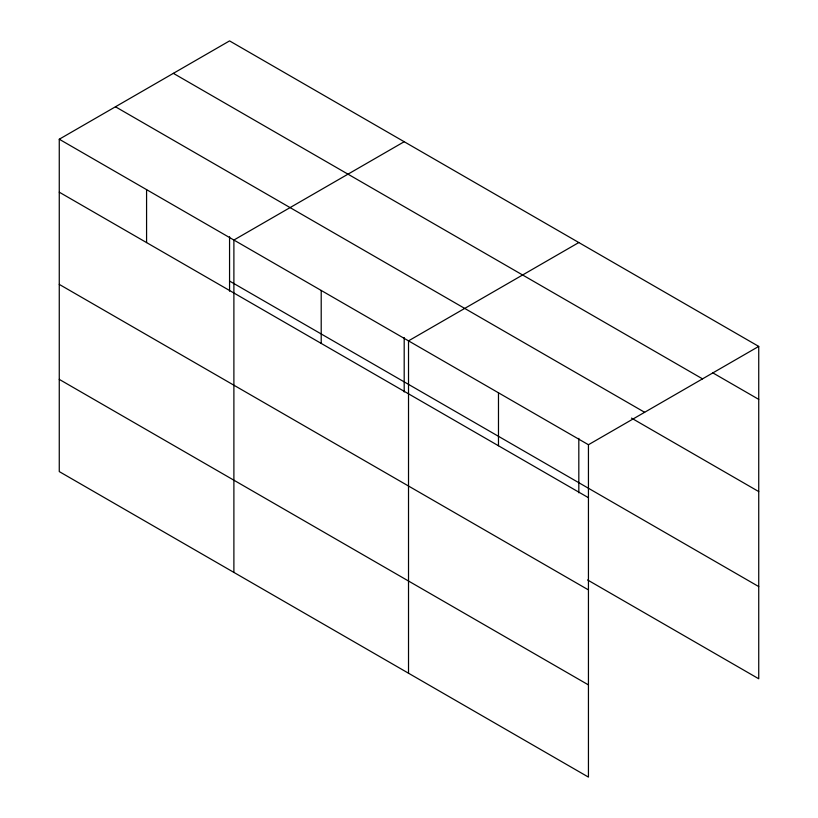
<?xml version="1.0" encoding="UTF-8"?>
<svg xmlns="http://www.w3.org/2000/svg" width="818" height="818" viewBox="0 0 818 818"><rect width="100%" height="100%" fill="white"/><g stroke="black" fill="none" stroke-linecap="round" stroke-linejoin="round"><path stroke-width="1.23" d="M588.439 589.901L588.439 444.736L59.264 139.224L59.264 471.587L588.439 777.1L588.439 589.901L59.264 284.388M587.6 579.972L758.736 678.776L758.736 346.413L229.561 40.9L59.264 139.224M404.194 141.718L233.887 240.042L233.887 572.406M578.817 242.537L408.519 340.861L408.519 673.224M588.439 444.736L758.736 346.413M712.662 372.773L758.736 399.378M173.365 73.344L702.539 378.867M115.461 106.78L644.635 412.292M631.476 418.1L758.736 491.577M229.561 281.055L758.736 586.578M59.264 192.179L588.439 497.702M59.264 379.378L588.439 684.901M578.817 438.366L578.817 492.804M498.479 392.804L498.479 445.759M404.194 337.548L404.194 391.986M321.208 290.451L321.208 343.407M229.561 236.729L229.561 291.167M146.575 189.633L146.575 242.588"/></g></svg>
